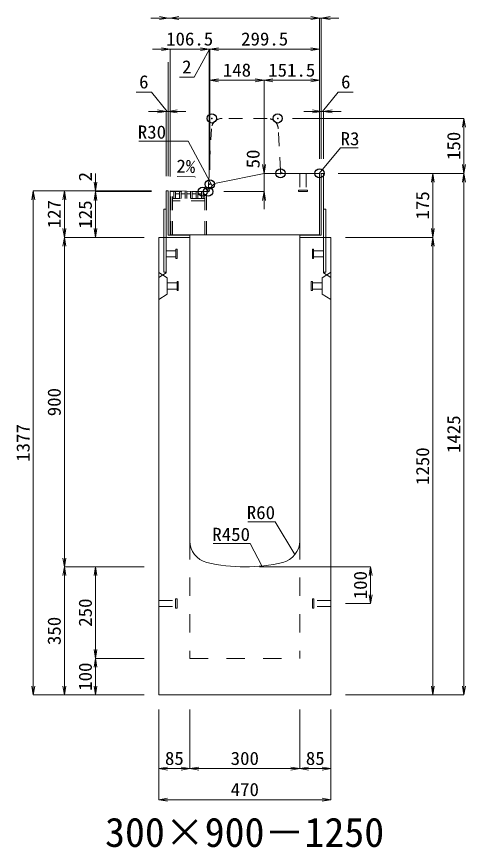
# Model space of a CAD drawing. Units: millimetres at full size. Extents: x -1809 to 57027, y -20349 to 17321.
# Drawn here: x 19776 to 21003, y -12312 to -10043 of the extents above; entities that cross this region are included whole.
import ezdxf
from ezdxf.enums import TextEntityAlignment as Align

# ---------------------------------------------------------------- set-up
doc = ezdxf.new("R2010")
doc.units = ezdxf.units.MM
doc.header["$LTSCALE"] = 50
doc.header["$PDMODE"] = 32
doc.header["$PDSIZE"] = 25
doc.linetypes.add('USER1', pattern=[2, 1, -1])
doc.linetypes.add('USER2', pattern=[1.35, 0.75, -0.6])
for name, color, linetype, lineweight in [('インサート', 3, 'USER2', 9), ('グレーチング', 7, 'USER2', 5), ('受枠', 3, 'Continuous', 5), ('寸法線', 7, 'Continuous', 13), ('引出線', 4, 'Continuous', 13), ('本体', 2, 'Continuous', 13)]:
    doc.layers.add(name, color=color, linetype=linetype, lineweight=lineweight)
doc.layers.add('作業エリア', color=11, linetype='Continuous')
doc.layers.add('文字', color=7, linetype='Continuous')
doc.styles.add('ＭＳ 明朝', font='')
doc.styles.get('ＭＳ 明朝').set_extended_font_data('MS Mincho')

# ---------------------------------------------------------------- blocks, each defined once
blk = doc.blocks.new('open_arrow')
at = {"color": 0, "linetype": 'Continuous', "lineweight": -2}
blk.add_lwpolyline([(7.5, 1.25), (0, 0), (7.5, -1.25)], dxfattribs=at)

msp = doc.modelspace()

# ---------------------------------------------------------------- linework, layer by layer
at = {"layer": 'インサート'}
for p, q in [((20550.5, -10471.05), (20550.5, -10517.05)), ((20550.5, -10471.05), (20567.5, -10471.05)), ((20567.5, -10471.05), (20567.5, -10517.05)), ((20546.5, -10521.05), (20546.5, -10517.05)), ((20546.5, -10517.05), (20571.5, -10517.05)), ((20546.5, -10521.05), (20571.5, -10521.05)), ((20571.5, -10517.05), (20571.5, -10521.05)), ((20185, -10682.55), (20212, -10682.55)), ((20185, -10682.55), (20185, -10699.55)), ((20215, -10678.55), (20212, -10678.55)), ((20212, -10678.55), (20212, -10703.55)), ((20215, -10703.55), (20215, -10678.55)), ((20585, -10678.55), (20588, -10678.55)), ((20585, -10703.55), (20585, -10678.55)), ((20588, -10678.55), (20588, -10703.55)), ((20615, -10682.55), (20588, -10682.55)), ((20615, -10682.55), (20615, -10699.55)), ((20185, -10699.55), (20212, -10699.55)), ((20212, -10703.55), (20215, -10703.55)), ((20588, -10703.55), (20585, -10703.55)), ((20615, -10699.55), (20588, -10699.55)), ((20188.2, -10770.55), (20215.2, -10770.55)), ((20188.2, -10770.55), (20188.2, -10787.55)), ((20218.2, -10766.55), (20215.2, -10766.55)), ((20215.2, -10766.55), (20215.2, -10791.55)), ((20218.2, -10791.55), (20218.2, -10766.55)), ((20581.8, -10766.55), (20584.8, -10766.55)), ((20581.8, -10791.55), (20581.8, -10766.55)), ((20584.8, -10766.55), (20584.8, -10791.55)), ((20611.8, -10770.55), (20584.8, -10770.55)), ((20611.8, -10770.55), (20611.8, -10787.55)), ((20188.2, -10787.55), (20215.2, -10787.55)), ((20215.2, -10791.55), (20218.2, -10791.55)), ((20584.8, -10791.55), (20581.8, -10791.55)), ((20611.8, -10787.55), (20584.8, -10787.55)), ((20165, -11637.55), (20211, -11637.55)), ((20165, -11654.55), (20165, -11637.55)), ((20211, -11658.55), (20211, -11633.55)), ((20211, -11633.55), (20215, -11633.55)), ((20215, -11658.55), (20215, -11633.55)), ((20585, -11633.55), (20589, -11633.55)), ((20585, -11633.55), (20585, -11658.55)), ((20589, -11633.55), (20589, -11658.55)), ((20635, -11637.55), (20589, -11637.55)), ((20635, -11637.55), (20635, -11654.55)), ((20165, -11654.55), (20211, -11654.55)), ((20215, -11658.55), (20211, -11658.55)), ((20589, -11658.55), (20585, -11658.55)), ((20635, -11654.55), (20589, -11654.55))]:
    msp.add_line(p, q, dxfattribs=at)
at = {"layer": 'グレーチング'}
for p, q in [((20197.5, -10639.05), (20197.5, -10521.05)), ((20295.5, -10521.05), (20197.5, -10521.05)), ((20202, -10639.05), (20202, -10521.05)), ((20206.5, -10540.05), (20206.5, -10521.05)), ((20211, -10540.05), (20211, -10521.05)), ((20221.6, -10527.05), (20211, -10527.05)), ((20221.6, -10540.05), (20221.6, -10521.05)), ((20226.1, -10540.05), (20226.1, -10521.05)), ((20236.7, -10527.05), (20226.1, -10527.05)), ((20236.7, -10540.05), (20236.7, -10521.05)), ((20241.2, -10540.05), (20241.2, -10521.05)), ((20251.8, -10527.05), (20241.2, -10527.05)), ((20251.8, -10540.05), (20251.8, -10521.05)), ((20256.3, -10540.05), (20256.3, -10521.05)), ((20266.9, -10527.05), (20256.3, -10527.05)), ((20266.9, -10540.05), (20266.9, -10521.05)), ((20271.4, -10540.05), (20271.4, -10521.05)), ((20282, -10527.05), (20271.4, -10527.05)), ((20282, -10540.05), (20282, -10521.05)), ((20286.5, -10540.05), (20286.5, -10521.05)), ((20291, -10639.05), (20291, -10521.05)), ((20295.5, -10639.05), (20295.5, -10521.05)), ((20291, -10540.05), (20202, -10540.05)), ((20291, -10546.05), (20202, -10546.05))]:
    msp.add_line(p, q, dxfattribs=at)
at = {"layer": '作業エリア'}
for p in [(20310, -10321.05), (20490, -10321.05), (20497.5, -10471.05), (20604, -10471.05), (20304.5, -10501.05), (20285, -10521.05), (20300, -10521.05)]:
    msp.add_point(p, dxfattribs=at)
at = {"layer": '受枠'}
for p, q in [((20609, -10471.05), (20609, -10640.05)), ((20615, -10471.05), (20609, -10471.05)), ((20615, -10471.05), (20615, -10741.05)), ((20185, -10519.05), (20185, -10741.05)), ((20185, -10519.05), (20191, -10519.05)), ((20191, -10519.05), (20191, -10640.05)), ((20179, -10569.05), (20179, -10741.05)), ((20179, -10569.05), (20185, -10569.05)), ((20621, -10569.05), (20615, -10569.05)), ((20621, -10569.05), (20621, -10741.05)), ((20191, -10640.05), (20250, -10640.05)), ((20250, -10640.05), (20250, -10646.05)), ((20550, -10640.05), (20550, -10646.05)), ((20609, -10640.05), (20550, -10640.05)), ((20185, -10646.05), (20250, -10646.05)), ((20615, -10646.05), (20550, -10646.05)), ((20179, -10741.05), (20185, -10741.05)), ((20621, -10741.05), (20615, -10741.05))]:
    msp.add_line(p, q, dxfattribs=at)
at = {"layer": '寸法線'}
for p, q in [((20244, -10046.93), (20143, -10046.93)), ((20604, -10046.93), (20196, -10046.93)), ((20556, -10046.93), (20657, -10046.93)), ((20604, -10431.03), (20604, -10046.93)), ((20604, -10431.03), (20604, -10046.93)), ((20609, -10431.03), (20609, -10046.93)), ((20302.57, -10131.93), (20148, -10131.93)), ((20196, -10479.25), (20196, -10131.93)), ((20352.5, -10131.93), (20254.57, -10131.93)), ((20303.53, -10131.93), (20261.69, -10208.3)), ((20302.57, -10481.03), (20302.57, -10131.93)), ((20604, -10131.93), (20304.5, -10131.93)), ((20304.5, -10461.03), (20304.5, -10131.93)), ((20604, -10431.03), (20604, -10131.93)), ((20191, -10479.03), (20191, -10166.91)), ((20196, -10479.25), (20196, -10176.93)), ((20196, -10479.25), (20196, -10176.93)), ((20302.57, -10481.03), (20302.57, -10178.69)), ((20304.5, -10461.03), (20304.5, -10176.93)), ((20261.69, -10208.3), (20221.28, -10208.3)), ((20304.5, -10216.93), (20452.5, -10216.93)), ((20304.5, -10461.03), (20304.5, -10216.93)), ((20452.5, -10431.03), (20452.5, -10216.93)), ((20452.5, -10216.93), (20604, -10216.93)), ((20452.5, -10431.03), (20452.5, -10216.93)), ((20604, -10431.03), (20604, -10216.93)), ((20144.67, -10249.13), (20103.44, -10249.13)), ((20188, -10301.93), (20144.67, -10249.13)), ((20612, -10301.93), (20655.33, -10249.13)), ((20655.33, -10249.13), (20696.56, -10249.13)), ((20239, -10301.93), (20137, -10301.93)), ((20185, -10479.03), (20185, -10301.93)), ((20191, -10479.03), (20191, -10301.93)), ((20561, -10301.93), (20663, -10301.93)), ((20609, -10431.03), (20609, -10301.93)), ((20615, -10431.03), (20615, -10301.93)), ((20530.02, -10321.05), (20998.78, -10321.05)), ((20998.78, -10321.05), (20998.78, -10471.05)), ((20452.5, -10423.05), (20452.5, -10569.05)), ((19992.06, -10471.05), (19992.06, -10569.05)), ((20655.02, -10471.05), (20913.78, -10471.05)), ((20655.02, -10471.05), (20998.78, -10471.05)), ((20655.02, -10471.05), (20998.78, -10471.05)), ((20913.78, -10471.05), (20913.78, -10646.05)), ((20998.78, -10471.05), (20998.78, -11896.05)), ((19822.06, -11896.05), (19822.06, -10519.05)), ((20144.98, -10519.05), (19822.06, -10519.05)), ((19907.06, -10519.05), (19907.06, -10646.05)), ((20144.98, -10519.05), (19907.06, -10519.05)), ((20144.98, -10519.05), (19992.06, -10519.05)), ((20144.98, -10521.05), (19992.06, -10521.05)), ((19992.06, -10521.05), (19992.06, -10646.05)), ((20144.98, -10521.05), (19992.06, -10521.05)), ((20342.59, -10521.05), (20452.5, -10521.05)), ((20124.98, -10646.05), (19907.06, -10646.05)), ((19907.06, -10646.05), (19907.06, -11546.05)), ((20124.98, -10646.05), (19907.06, -10646.05)), ((20124.98, -10646.05), (19992.06, -10646.05)), ((20675.02, -10646.05), (20913.78, -10646.05)), ((20675.02, -10646.05), (20913.78, -10646.05)), ((20913.78, -10646.05), (20913.78, -11896.05)), ((20124.98, -11546.05), (19907.06, -11546.05)), ((19907.06, -11896.05), (19907.06, -11546.05)), ((20124.98, -11546.05), (19907.06, -11546.05)), ((19992.06, -11546.05), (19992.06, -11796.05)), ((20124.98, -11546.05), (19992.06, -11546.05)), ((20440.02, -11546.05), (20743.78, -11546.05)), ((20743.78, -11546.05), (20743.78, -11646.05)), ((20675.02, -11646.05), (20743.78, -11646.05)), ((20124.98, -11796.05), (19992.06, -11796.05)), ((19992.06, -11796.05), (19992.06, -11896.05)), ((20124.98, -11796.05), (19992.06, -11796.05)), ((20124.98, -11896.05), (19822.06, -11896.05)), ((20124.98, -11896.05), (19907.06, -11896.05)), ((20124.98, -11896.05), (19992.06, -11896.05)), ((20675.02, -11896.05), (20913.78, -11896.05)), ((20675.02, -11896.05), (20998.78, -11896.05)), ((20165, -11936.07), (20165, -12097.21)), ((20165, -11936.07), (20165, -12182.21)), ((20250, -11936.07), (20250, -12097.21)), ((20250, -11936.07), (20250, -12097.21)), ((20550, -11936.07), (20550, -12097.21)), ((20550, -11936.07), (20550, -12097.21)), ((20635, -11936.07), (20635, -12097.21)), ((20635, -11936.07), (20635, -12182.21)), ((20165, -12097.21), (20250, -12097.21)), ((20250, -12097.21), (20550, -12097.21)), ((20550, -12097.21), (20635, -12097.21)), ((20165, -12182.21), (20635, -12182.21))]:
    msp.add_line(p, q, dxfattribs=at)
at = {"layer": '引出線'}
for points in [[(20310.6, -10505.19), (20244.87, -10383.51), (20184.87, -10383.51), (20110.2, -10383.51)], [(20603.12, -10471.93), (20661.85, -10401.57), (20709.57, -10401.57)], [(20264, -10481.04), (20215.26, -10480.06), (20264, -10481.04)], [(20537.07, -11512.74), (20482.66, -11422.84), (20407.98, -11422.84)], [(20446.44, -11543.65), (20414.22, -11482.51), (20313.21, -11482.51)]]:
    msp.add_lwpolyline(points, dxfattribs=at)
at = {"layer": '本体', "linetype": 'USER2', "lineweight": 9}
for p, q in [((20461.46, -10321.05), (20338.54, -10321.05)), ((20300.33, -10514.4), (20308.57, -10349.56)), ((20497.17, -10464.4), (20491.43, -10349.56)), ((20185, -10743.05), (20185, -10646.05)), ((20615, -10743.05), (20615, -10646.05)), ((20165, -10755.55), (20185, -10743.05)), ((20635, -10755.55), (20615, -10743.05))]:
    msp.add_line(p, q, dxfattribs=at)
at = {"layer": '本体'}
for p, q in [((20452.5, -10471.05), (20326.19, -10496.66)), ((20601, -10471.05), (20452.5, -10471.05)), ((20604, -10474.05), (20604, -10639.05)), ((20196, -10639.05), (20196, -10519.27)), ((20196, -10519.27), (20285, -10521.05)), ((20285, -10521.05), (20302.57, -10521.05)), ((20604, -10639.05), (20196, -10639.05)), ((20165, -10646.05), (20165, -11896.05)), ((20165, -10646.05), (20250, -10646.05)), ((20250, -10646.05), (20250, -11475.53)), ((20550, -10646.05), (20550, -11475.53)), ((20550, -10646.05), (20635, -10646.05)), ((20635, -10646.05), (20635, -11896.05)), ((20165, -11896.05), (20635, -11896.05))]:
    msp.add_line(p, q, dxfattribs=at)
at = {"layer": '本体', "lineweight": 9}
for p, q in [((20165, -10742.05), (20188.2, -10756.55)), ((20188.2, -10756.55), (20188.2, -10801.55)), ((20634.58, -10742.31), (20611.8, -10756.55)), ((20611.8, -10756.55), (20611.8, -10801.55)), ((20188.2, -10801.55), (20165, -10816.05)), ((20611.8, -10801.55), (20635, -10816.05))]:
    msp.add_line(p, q, dxfattribs=at)
at = {"layer": '本体', "linetype": 'USER1', "lineweight": 15}
for p, q in [((20250, -11475.53), (20250, -11796.05)), ((20550, -11475.53), (20550, -11796.05)), ((20250, -11796.05), (20550, -11796.05))]:
    msp.add_line(p, q, dxfattribs=at)
at = {"layer": '本体', "linetype": 'USER2', "lineweight": 9}
for centre, radius, start, end in [((20338.54, -10351.05), 30, 90, 177.13759), ((20461.46, -10351.05), 30, 2.86241, 90), ((20504.16, -10464.05), 7, 182.86241, 270), ((20293.34, -10514.05), 7, 270, 357.13759)]:
    msp.add_arc(centre, radius, start, end, dxfattribs=at)
at = {"layer": '本体'}
for centre, radius, start, end in [((20601, -10474.05), 3, 0, 90), ((20332.15, -10526.06), 30, 101.45875, 170.39512), ((20310, -11475.53), 60, 180, 256.65764), ((20490, -11475.53), 60, 283.34236, 0), ((20400, -11096.05), 450, 256.65764, 283.34236)]:
    msp.add_arc(centre, radius, start, end, dxfattribs=at)

# ---------------------------------------------------------------- block references
at = {"layer": '寸法線', "xscale": 3.2, "yscale": 3.2}
for p, rotation in [((20191, -10046.93), 180), ((20604, -10046.93), 180), ((20604, -10046.93), 180), ((20196, -10131.93), 180), ((20302.57, -10131.93), 180), ((20302.57, -10131.93), 180), ((20604, -10131.93), 180), ((20452.5, -10216.93), 180), ((20604, -10216.93), 180), ((20185, -10301.93), 180), ((20609, -10301.93), 180), ((20998.78, -10321.05), 270), ((20452.5, -10471.05), 90), ((20998.78, -10471.05), 90), ((20913.78, -10471.05), 270), ((20998.78, -10471.05), 270), ((19992.06, -10519.05), 90), ((19822.06, -10519.05), 270), ((19907.06, -10519.05), 270), ((19992.06, -10521.05), 270), ((19992.06, -10521.05), 270), ((20452.5, -10521.05), 270), ((19907.06, -10646.05), 90), ((19992.06, -10646.05), 90), ((20913.78, -10646.05), 90), ((19907.06, -10646.05), 270), ((20913.78, -10646.05), 270), ((19907.06, -11546.05), 90), ((19907.06, -11546.05), 270), ((19992.06, -11546.05), 270), ((20743.78, -11546.05), 270), ((20743.78, -11646.05), 90), ((19992.06, -11796.05), 90), ((19992.06, -11796.05), 270), ((19822.06, -11896.05), 90), ((19907.06, -11896.05), 90), ((19992.06, -11896.05), 90), ((20913.78, -11896.05), 90), ((20998.78, -11896.05), 90), ((20250, -12097.21), 180), ((20550, -12097.21), 180), ((20635, -12097.21), 180), ((20635, -12182.21), 180)]:
    msp.add_blockref('open_arrow', p, dxfattribs=dict(at, rotation=rotation))
for p in [(20196, -10046.93), (20196, -10046.93), (20609, -10046.93), (20304.5, -10131.93), (20304.5, -10131.93), (20304.5, -10216.93), (20452.5, -10216.93), (20191, -10301.93), (20615, -10301.93), (20165, -12097.21), (20250, -12097.21), (20550, -12097.21), (20165, -12182.21)]:
    msp.add_blockref('open_arrow', p, dxfattribs=at)
at = {"layer": '引出線', "xscale": 0.0533, "yscale": 0.0533}
for p, rotation in [((20264, -10481.04), 178.9), ((20603.12, -10471.93), 50.2), ((20310.6, -10505.19), 118.4), ((20537.07, -11512.74), 121.2), ((20446.44, -11543.65), 117.8)]:
    msp.add_blockref('open_arrow', p, dxfattribs=dict(at, rotation=rotation))

# ---------------------------------------------------------------- texts
at = {"layer": '寸法線', "style": 'ＭＳ 明朝', "width": 1.05}
for s, p in [('106.5', (20249.28, -10103.91)), ('299.5', (20454.25, -10103.91)), ('2', (20241.48, -10180.28)), ('148', (20378.5, -10188.91)), ('151.5', (20528.25, -10188.91)), ('6', (20124.05, -10221.11)), ('6', (20675.95, -10221.11)), ('85', (20207.5, -12069.19)), ('300', (20400, -12069.19)), ('85', (20592.5, -12069.19)), ('470', (20400, -12154.19))]:
    msp.add_text(s, height=36.03, dxfattribs=at).set_placement(p, align=Align.MIDDLE_CENTER)
for s, p in [('150', (20970.76, -10396.05)), ('50', (20422.5, -10431.79)), ('2', (19964.06, -10480.2)), ('175', (20885.76, -10558.55)), ('127', (19879.04, -10582.55)), ('125', (19964.04, -10583.55)), ('900', (19879.04, -11096.05)), ('1425', (20970.76, -11183.55)), ('1377', (19794.04, -11207.55)), ('1250', (20885.76, -11271.05)), ('100', (20715.76, -11596.05)), ('250', (19964.04, -11671.05)), ('350', (19879.04, -11721.05)), ('100', (19964.04, -11846.05))]:
    msp.add_text(s, height=36.03, rotation=90, dxfattribs=at).set_placement(p, align=Align.MIDDLE_CENTER)
at = {"layer": '引出線', "style": 'ＭＳ 明朝', "width": 1.05}
for s, p in [('R30', (20184.87, -10340.31)), ('R60', (20482.66, -11379.64)), ('R450', (20414.22, -11439.31))]:
    msp.add_text(s, height=36.03, dxfattribs=at).set_placement(p, align=Align.TOP_RIGHT)
msp.add_text('R3', height=36.03, dxfattribs=at).set_placement((20661.85, -10358.37), align=Align.TOP_LEFT)
msp.add_text('2%', height=36.03, rotation=358.854, dxfattribs=at).set_placement((20264.94, -10434.14), align=Align.TOP_RIGHT)
at = {"layer": '文字', "style": 'ＭＳ 明朝'}
msp.add_text('300×900－1250', height=80.06, dxfattribs=at).set_placement((20399.52, -12271.03), align=Align.MIDDLE_CENTER)

doc.saveas('drawing.dxf')
